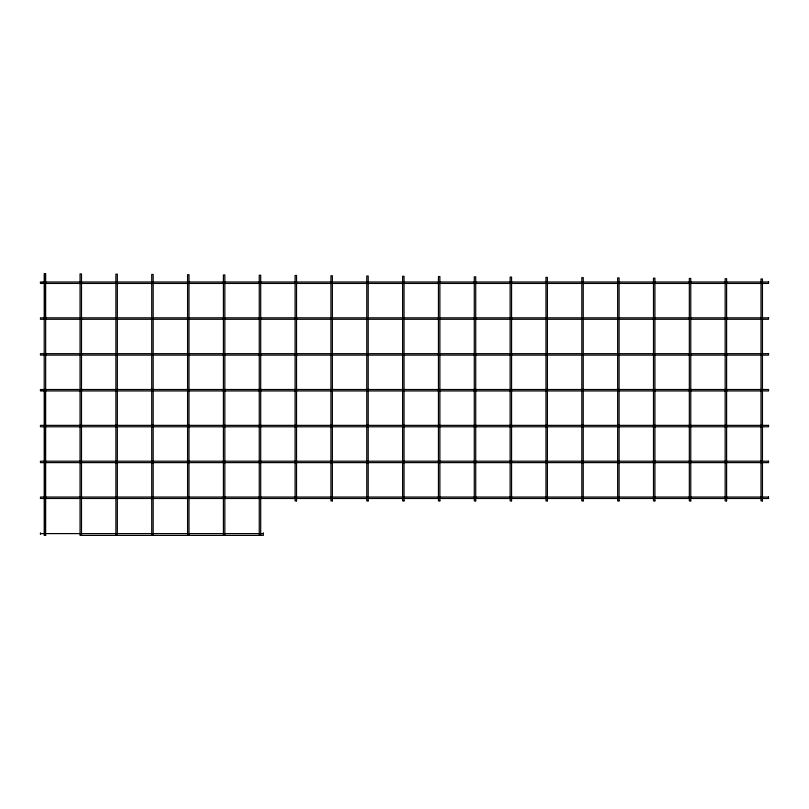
<?xml version="1.0" encoding="UTF-8"?>
<svg xmlns="http://www.w3.org/2000/svg" width="809" height="809" viewBox="0 0 809 809"><rect width="100%" height="100%" fill="white"/><g stroke="black" fill="none" stroke-linecap="round" stroke-linejoin="round"><path stroke-width="1.21" d="M40.45 282.715L44.93 282.715M40.45 390.231L44.93 390.231L44.93 426.07M40.45 533.596L263.37 533.596M263.37 535.386L80.051 535.386L80.051 273.877L81.487 273.897L81.487 535.386M263.37 532.878L263.37 534.314M260.69 535.386L260.69 275.232L259.254 275.222L259.254 535.386M224.841 535.386L224.841 274.959L223.415 274.949L223.415 535.386M189.003 535.386L189.003 274.696L187.577 274.686L187.577 535.386M153.164 535.386L153.164 274.423L151.728 274.413L151.728 535.386M117.325 535.386L117.325 274.16L115.889 274.15L115.889 535.386M44.93 273.624L44.93 318.554M44.93 427.314L44.93 496.514M44.93 497.757L44.93 535.386M40.45 532.878L40.45 534.314M768.55 281.997L40.45 281.997L40.45 283.433L768.55 283.433L768.55 281.997M768.55 317.836L40.45 317.836L40.45 319.272L768.55 319.272L768.55 317.836M768.55 353.675L40.45 353.675L40.45 355.111L768.55 355.111L768.55 353.675M768.55 389.513L40.45 389.513L40.45 390.949L768.55 390.949L768.55 389.513M768.55 425.362L40.45 425.362L40.45 426.788L768.55 426.788L768.55 425.362M768.55 461.201L40.45 461.201L40.45 462.627L768.55 462.627L768.55 461.201M768.55 497.039L40.45 497.039L40.45 498.475L768.55 498.475L768.55 497.039M296.529 500.892L295.093 500.892L295.093 275.485L296.529 275.495L296.529 500.892M332.368 500.892L330.932 500.892L330.932 275.758L332.368 275.768L332.368 500.892M368.206 500.892L366.77 500.892L366.77 276.021L368.206 276.031L368.206 500.892M404.045 500.892L402.609 500.892L402.609 276.294L404.045 276.304L404.045 500.892M439.884 500.892L438.448 500.892L438.448 276.557L439.884 276.567L439.884 500.892M475.722 500.892L474.286 500.892L474.286 276.83L475.722 276.84L475.722 500.892M511.561 500.892L510.135 500.892L510.135 277.093L511.561 277.103L511.561 500.892M547.4 500.892L545.974 500.892L545.974 277.366L547.4 277.376L547.4 500.892M583.238 500.892L581.813 500.892L581.813 277.629L583.238 277.639L583.238 500.892M619.087 500.892L617.651 500.892L617.651 277.902L619.087 277.912L619.087 500.892M654.926 500.892L653.49 500.892L653.49 278.165L654.926 278.175L654.926 500.892M690.765 500.892L689.329 500.892L689.329 278.438L690.765 278.448L690.765 500.892M726.603 500.892L725.167 500.892L725.167 278.701L726.603 278.711L726.603 500.892M762.442 500.892L761.006 500.892L761.006 278.963L762.442 278.984L762.442 500.892M45.648 535.386L44.212 535.386L44.212 273.614L45.648 273.624L45.648 535.386"/></g></svg>
